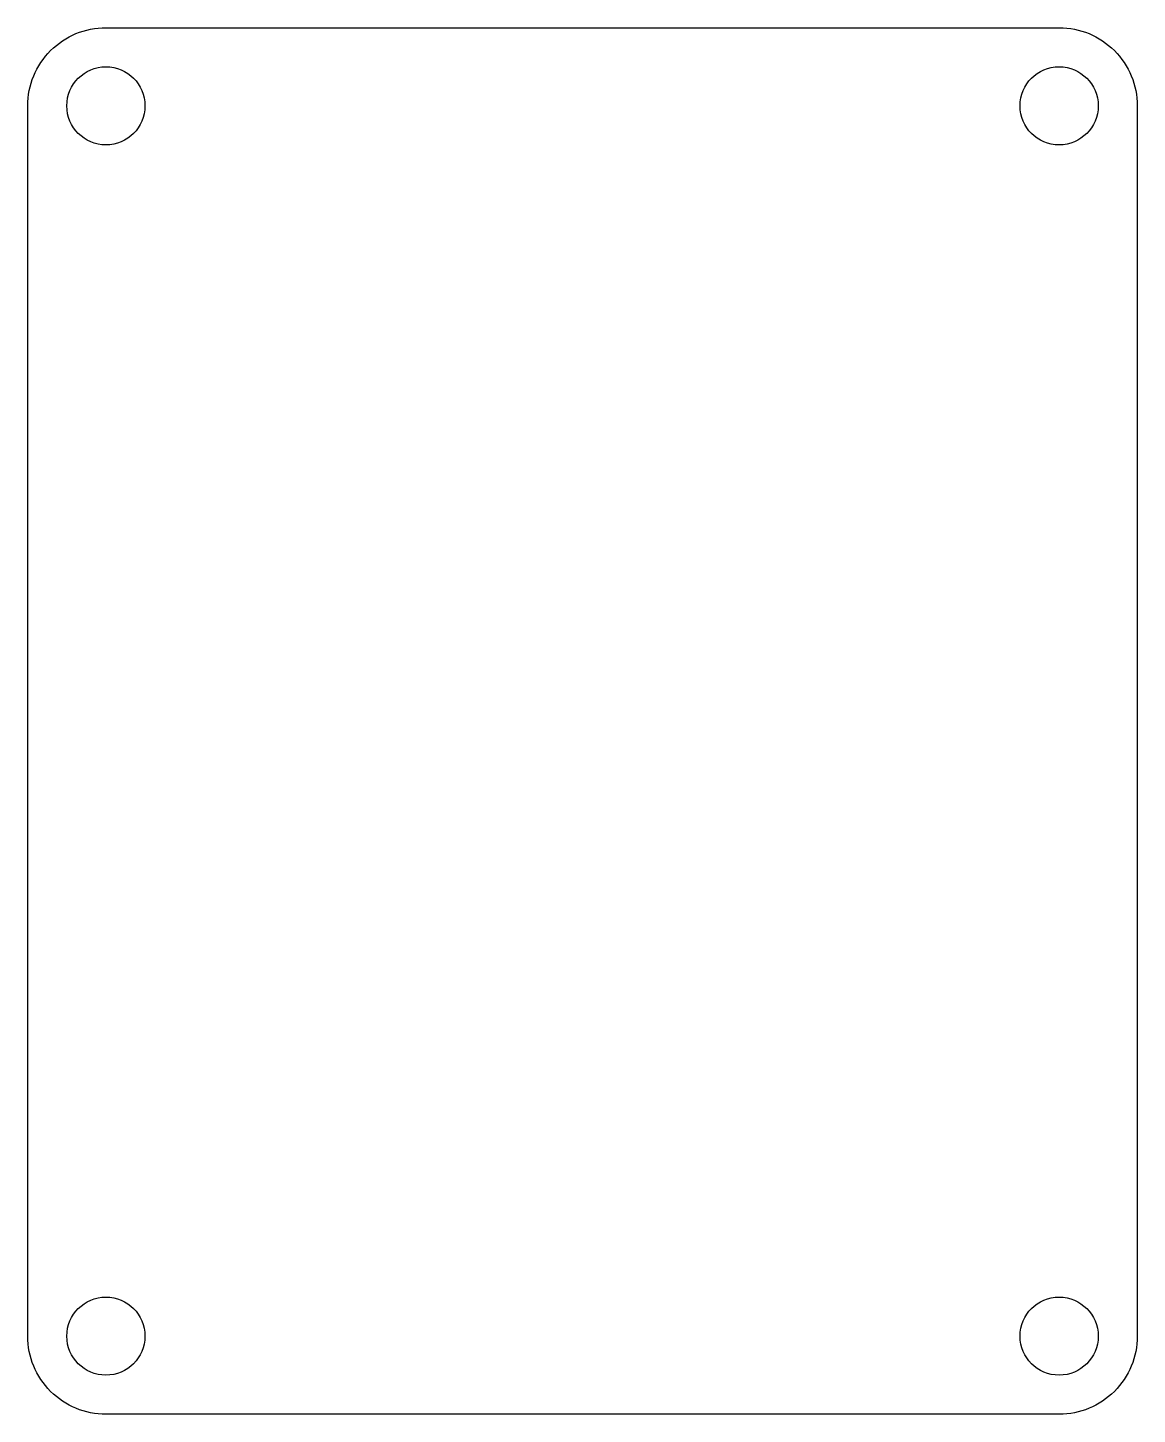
# Model space of a CAD drawing. Header units: millimetres. Extents: x 173.3 to 201.7, y 98.4 to 133.9.
import ezdxf

# ---------------------------------------------------------------- set-up
doc = ezdxf.new("R2010")
doc.units = ezdxf.units.MM
doc.header["$LTSCALE"] = 25.4

msp = doc.modelspace()

# ---------------------------------------------------------------- linework, layer by layer
msp.add_lwpolyline([(175.345, 133.914), (199.745, 133.914, -0.414214), (201.745, 131.914), (201.745, 100.414, -0.414214), (199.745, 98.414), (175.345, 98.414, -0.414214), (173.345, 100.414), (173.345, 131.914, -0.414214)], format="xyb", close=True)
for centre in [(175.345, 131.914), (199.745, 131.914), (175.345, 100.414), (199.745, 100.414)]:
    msp.add_circle(centre, 1)

doc.saveas('drawing.dxf')
